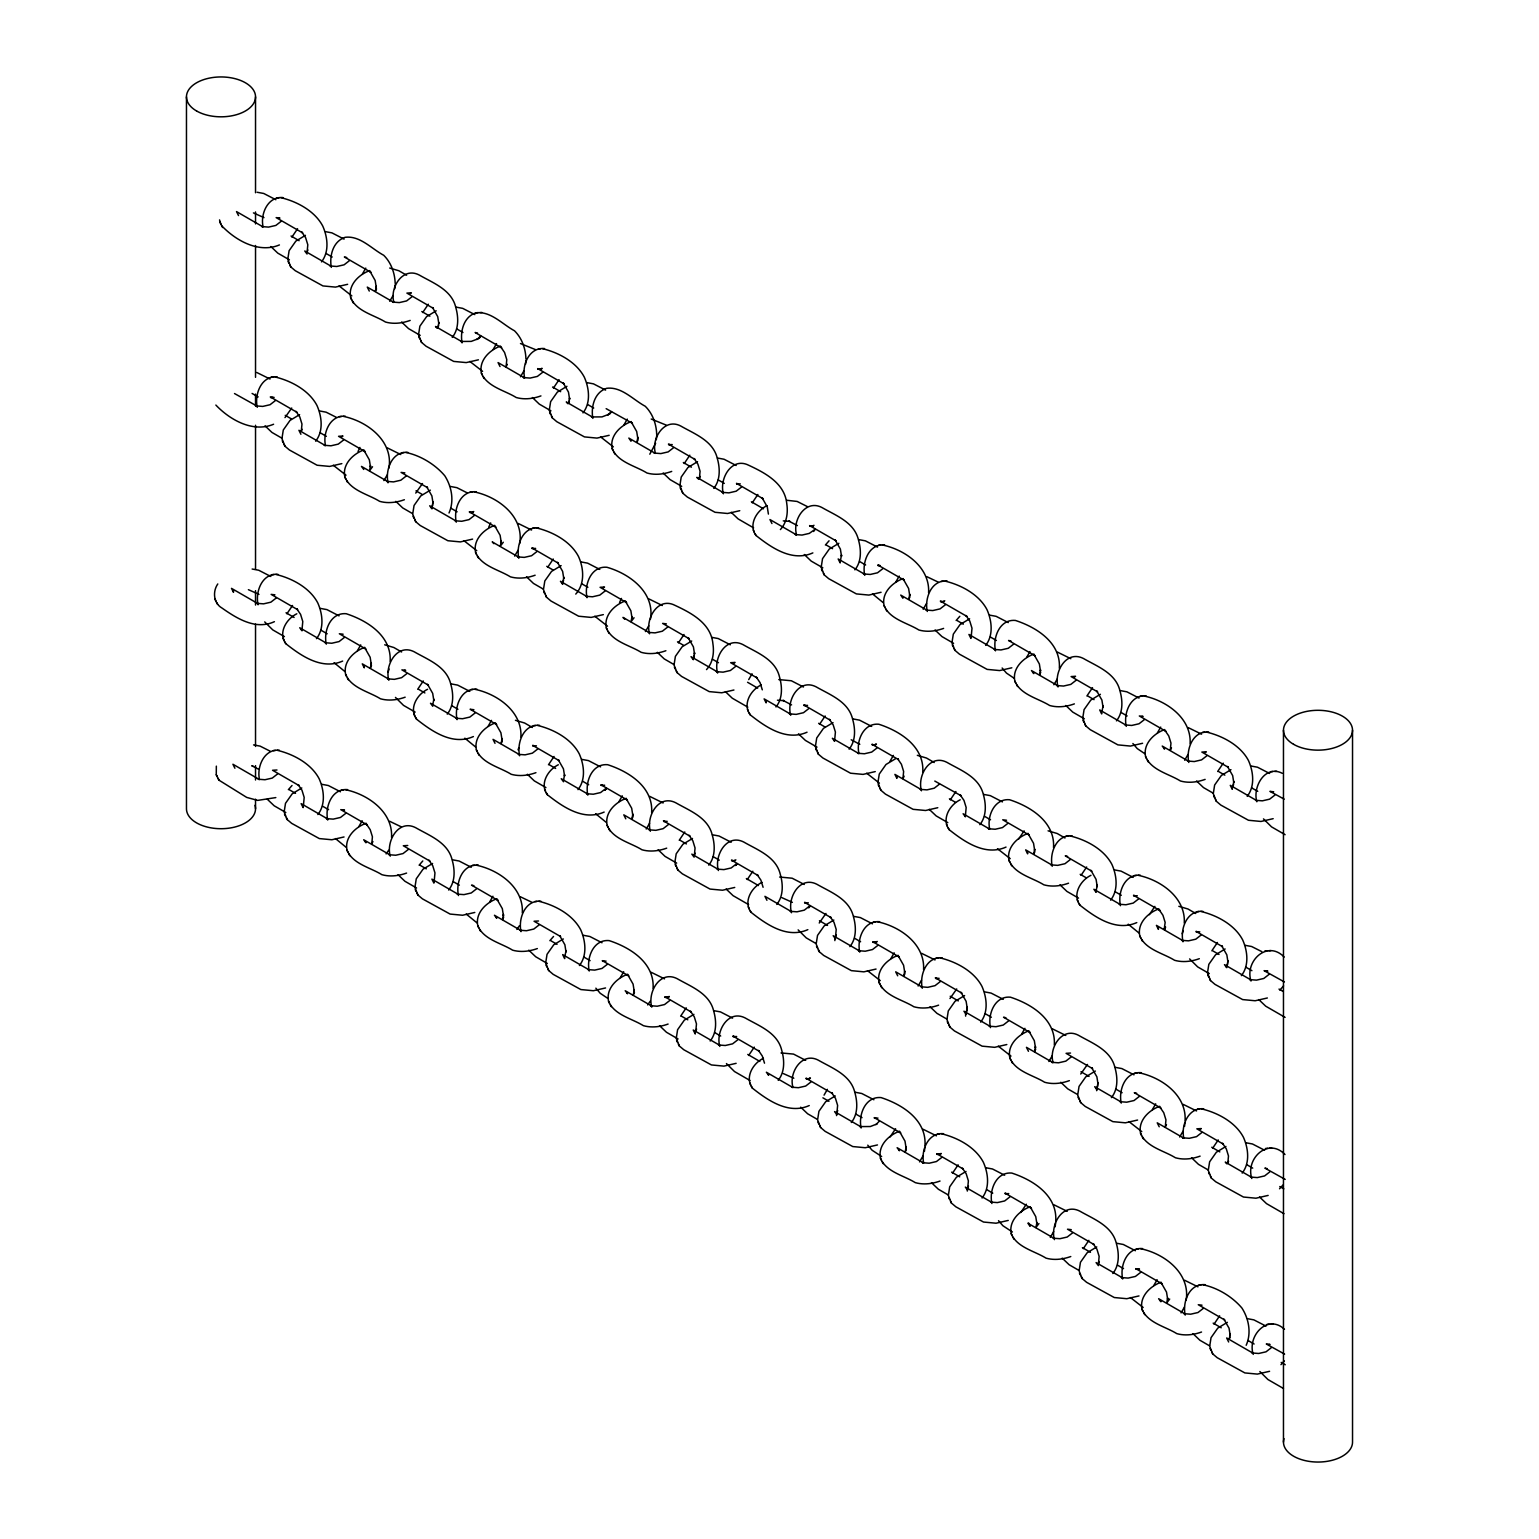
<?xml version="1.0" encoding="UTF-8"?>
<svg xmlns="http://www.w3.org/2000/svg" width="1539" height="1539" viewBox="0 0 1539 1539"><rect width="100%" height="100%" fill="white"/><g stroke="black" fill="none" stroke-linecap="round" stroke-linejoin="round"><path stroke-width="1.5" d="M390.137 661.578C391.81 636.03 367.494 620.64 346.179 613.715C330.346 612.31 323.363 631.105 326.287 644.168M391.541 837.466C393.08 811.861 367.879 794.374 345.602 789.719M520.894 737.066C522.433 711.48 497.232 693.974 474.955 689.318M522.317 912.954C523.837 887.368 498.636 869.862 476.378 865.207M651.651 812.573C653.325 787.025 629.009 771.635 607.693 764.71C591.861 763.306 584.897 782.101 587.821 795.144M653.075 988.461C654.748 962.914 630.432 947.524 609.098 940.598C593.265 939.194 586.301 957.989 589.225 971.032M922.765 772.097C924.439 746.569 900.123 731.16 878.807 724.234C863.898 722.791 856.319 740.105 858.762 752.706M923.573 969.551C925.093 943.946 899.892 926.459 877.634 921.803M928.594 592.784C930.114 567.198 904.913 549.692 882.655 545.037M924.977 1145.439C926.651 1119.892 902.335 1104.502 881.02 1097.576C865.187 1096.172 858.204 1114.986 861.128 1128.029M1053.522 847.604C1055.196 822.057 1030.88 806.667 1009.565 799.741C994.675 798.299 987.095 815.593 989.519 828.194M1054.33 1045.039C1056.004 1019.511 1031.688 1004.101 1010.373 997.176C994.521 995.791 987.557 1014.586 990.481 1027.629M1059.351 668.292C1061.025 642.744 1036.69 627.354 1015.374 620.429C999.542 619.024 992.578 637.819 995.502 650.862M1055.735 1220.927C1057.408 1195.399 1033.092 1180.009 1011.777 1173.064C995.945 1171.679 988.981 1190.474 991.905 1203.517M1184.28 923.092C1185.819 897.487 1160.618 880 1138.341 875.345M1185.088 1120.546C1186.607 1094.941 1161.406 1077.454 1139.149 1072.798M1190.109 743.779C1191.628 718.174 1166.427 700.687 1144.17 696.032M233.524 590.976L233.505 592.323L231.504 588.36L258.033 603.673L256.821 603.346L263.573 603.846L270.845 602.191L276.135 598.075M303.164 806.244L303.145 807.609L301.144 803.647L327.672 818.96L326.46 818.613L333.193 819.133L340.485 817.459L345.775 813.362M364.281 666.464L364.262 667.83L362.281 663.848L388.809 679.161L387.578 678.834L394.33 679.353L401.602 677.679L406.892 673.582M433.921 881.732L433.902 883.097L431.901 879.135L458.43 894.448L457.218 894.121L463.97 894.621L471.242 892.966L476.532 888.849M564.678 957.239L564.659 958.605L562.678 954.622L589.206 969.936L587.975 969.608L594.727 970.109L601.999 968.454L607.289 964.357M695.262 1032.631L695.243 1033.996L693.243 1030.014L719.771 1045.327L718.559 1045L725.292 1045.5L732.583 1043.846L737.874 1039.729M766.153 701.495L766.133 702.861L764.133 698.879L790.661 714.192L789.449 713.865L796.182 714.385L803.473 712.711L808.764 708.613M840.198 561.562L840.179 562.928L838.178 558.965L864.706 574.278L863.494 573.951L870.228 574.451L877.519 572.797L882.809 568.68M836.562 1115.583L836.6 1114.217M896.91 776.983L896.891 778.349L894.909 774.386L921.419 789.699L920.207 789.353L926.959 789.873L934.231 788.199L939.521 784.101M970.955 637.069L970.936 638.435L968.935 634.453L995.464 649.766L994.252 649.439L1001.004 649.939L1008.276 648.285L1013.566 644.187M967.319 1191.071L967.358 1189.705M1027.667 852.471L1027.648 853.837L1025.667 849.874L1052.195 865.187L1050.964 864.86L1057.716 865.36L1064.988 863.706L1070.278 859.589M1101.712 712.557L1101.693 713.923L1099.712 709.941L1126.24 725.273L1125.009 724.927L1131.761 725.446L1139.033 723.772L1144.323 719.675M1096.672 1090.689L1096.711 1089.323M1158.444 927.979L1158.405 929.344L1156.424 925.362L1182.952 940.675L1181.721 940.348L1188.474 940.848L1195.765 939.194L1201.036 935.096M1232.297 787.949L1232.277 789.315L1230.277 785.332L1256.805 800.646L1255.593 800.318L1262.346 800.838L1269.617 799.164L1274.908 795.067M376.324 286.331L375.343 291.39L376.536 288.87M394.811 288.716L395.157 284.811M388.982 468.029C393.368 440.808 367.09 421.205 343.389 416.376M525.568 364.204L525.915 360.318M519.74 543.517C524.126 516.296 497.847 496.693 474.147 491.884M656.326 439.692L656.672 435.806M650.497 619.005C654.825 592.361 629.74 573.739 606.885 567.256C591.053 565.852 584.089 584.647 587.013 597.709M924.458 1151.287L924.804 1147.382M967.281 1007.16L966.3 1012.239L967.069 1010.161M1055.215 1226.775L1055.562 1222.889M1184.568 1126.375L1184.915 1122.489M1186.146 1300.32C1190.532 1273.099 1164.254 1253.496 1140.553 1248.687M216.345 766.133L216.268 774.752L218.98 780.177L246.721 797.414L257.667 800.395L275.827 797.587M834.869 940.618L834.831 937.501L835.465 938.771L833.176 935.712L859.685 951.044L858.473 950.698L865.226 951.217L872.498 949.544L877.788 945.446M965.626 1016.125L965.588 1012.989L966.223 1014.259L963.933 1011.219L990.462 1026.532L989.231 1026.205L995.983 1026.705L1003.255 1025.051L1008.545 1020.934M302.106 628.758L302.779 621.525L300.586 614.388L296.758 608.79L297.662 609.694L271.133 594.381L274.923 594.843L273.519 594.92M303.51 804.647L304.183 797.414L301.99 790.277L298.181 784.678L299.066 785.583L272.557 770.269L276.982 770M388.078 672.254L389.098 669.042M432.863 704.266L433.844 699.187L433.825 700.572L432.69 693.377L427.534 684.297L428.419 685.182L401.891 669.869L405.68 670.331L404.276 670.427M434.287 880.154L434.96 872.902L432.748 865.764L428.939 860.186L429.843 861.071L403.314 845.757L407.739 845.488M655.633 443.27L649.804 454.178M563.62 779.754L564.601 774.694L564.582 776.06L563.447 768.865L558.291 759.785L559.176 760.67L532.648 745.357L534.456 745.953M565.044 955.642L566.025 950.583L566.006 951.948L564.871 944.754L559.696 935.674L560.6 936.558L534.071 921.245L538.496 920.995M840.544 559.984L841.525 554.906L841.525 556.291L840.371 549.096L835.215 540.016L836.119 540.901L809.591 525.588L811.38 526.165M834.734 739.297L835.408 732.045L833.195 724.907L829.386 719.309L830.291 720.214L803.762 704.9L805.57 705.478M971.321 635.472L971.994 628.239L969.782 621.083L965.973 615.504L966.877 616.389L940.348 601.076L942.157 601.672M965.492 814.785L966.165 807.533L963.972 800.395L960.144 794.817L961.048 795.701L934.789 781.062M1102.078 710.96L1103.059 705.901L1103.04 707.286L1101.905 700.072L1096.73 690.992L1097.634 691.896L1071.106 676.564L1075.549 676.314L1074.376 677.006M1096.249 890.273L1097.23 885.214L1097.211 886.599L1096.076 879.385L1090.92 870.304L1091.805 871.209L1065.277 855.876L1067.662 856.434M1182.221 933.769L1183.241 930.537M307.896 249.934L307.127 252.011L307.8 244.759L305.588 237.622L301.779 232.043L302.683 232.928L276.154 217.615L279.944 218.076L278.521 218.172M302.086 429.246L301.298 431.324L301.971 424.071L299.778 416.934L295.969 411.336L296.854 412.24L270.325 396.927L274.115 397.389M393.099 295.507L389.713 301.278M438.673 325.441L437.884 327.499L438.865 322.44L438.846 323.806L437.711 316.611L432.536 307.531L433.44 308.416L406.912 293.103L411.355 292.833L410.182 293.545M387.27 474.82L383.884 480.591M432.844 504.754L432.055 506.812L433.036 501.733L433.017 503.118L431.882 495.924L426.726 486.843L427.611 487.728L401.083 472.415L404.872 472.877M449.022 512.987C454.39 500.944 451.716 486.593 444.771 475.763C435.114 464.336 420.282 455.429 405.93 452.485M523.856 370.995L520.471 376.766M569.43 400.929L568.641 402.987L569.622 397.928L569.603 399.313L568.468 392.099L563.312 383.019L564.197 383.923L537.669 368.591L539.477 369.187M518.027 550.308L514.642 556.079M563.601 580.241L562.832 582.3L563.793 577.24L563.793 578.626L562.639 571.411L557.484 562.331L558.388 563.236L531.859 547.903L533.667 548.5M518.047 749.82L518.835 747.762M700.187 476.417L699.399 478.494L700.072 471.242L697.879 464.105L694.07 458.507L694.955 459.411L668.426 444.098L670.235 444.675M648.785 625.796L645.418 631.567M694.358 655.729L693.589 657.788L694.57 652.728L694.551 654.113L693.416 646.899L688.241 637.819L689.145 638.723L662.616 623.41L666.387 623.872M649.593 823.25L646.207 829.021M695.166 853.183L694.378 855.242L695.051 848.008L692.858 840.871L689.049 835.273L689.953 836.177L663.424 820.845L665.214 821.441M696.571 1029.072L695.801 1031.13L696.474 1023.897L694.262 1016.76L690.453 1011.161L691.357 1012.066L664.829 996.753L666.637 997.33M926.516 603.48L923.15 609.252M836.312 934.673L835.542 936.732L836.216 929.498L834.003 922.361L830.194 916.763L831.098 917.667L804.57 902.354L806.378 902.931M837.735 1110.562L836.947 1112.62L837.62 1105.387L835.427 1098.25L831.618 1092.652L832.503 1093.556L805.974 1078.243L807.783 1078.82M921.495 980.228L918.129 985.999M1057.274 678.968L1053.907 684.74M922.919 1156.116L919.533 1161.887M968.493 1186.05L967.704 1188.127L968.377 1180.875L966.184 1173.738L962.375 1168.159L963.26 1169.044L936.732 1153.731L938.54 1154.308M1052.253 1055.735L1048.886 1061.506M1188.031 754.456L1184.664 760.228M1097.846 1085.668L1097.057 1087.727L1098.038 1082.667L1098.019 1084.033L1096.884 1076.838L1091.709 1067.758L1092.613 1068.643L1066.085 1053.33L1070.528 1053.061M1053.676 1231.623L1050.291 1237.394M1233.624 784.39L1232.835 786.467L1233.816 781.389L1233.797 782.774L1232.662 775.579L1227.487 766.48L1228.391 767.384L1201.863 752.071L1206.307 751.802L1205.133 752.513M1099.25 1261.557L1098.461 1263.615L1099.135 1256.382L1096.941 1249.226L1093.132 1243.647L1094.017 1244.532L1067.508 1229.219L1071.279 1229.68M1227.795 963.703L1227.006 965.761L1227.987 960.702L1227.968 962.087L1226.833 954.873L1221.677 945.792L1222.562 946.697L1196.034 931.384L1197.842 931.961M1183.029 1131.223L1179.644 1136.994M1228.603 1161.156L1227.814 1163.215L1228.488 1155.981L1226.294 1148.844L1222.485 1143.246L1223.37 1144.15L1196.842 1128.818L1201.286 1128.568L1200.112 1129.26M1184.434 1307.111L1181.067 1312.882M1230.007 1337.045L1229.238 1339.103L1230.2 1334.044L1230.2 1335.429L1229.045 1328.215L1223.89 1319.135L1224.794 1320.039L1198.265 1304.726L1202.036 1305.187M1246.186 1345.278C1251.553 1333.236 1248.879 1318.885 1241.935 1308.054C1232.277 1296.646 1217.464 1287.739 1203.094 1284.796M479.187 338.388L480.784 336.098L476.878 339.484L478.071 338.792L471.261 341.389L460.815 341.466L462.046 341.793L435.518 326.48L437.172 328.269M609.944 413.895L611.541 411.606L607.655 414.972L608.828 414.28L602.018 416.896L591.572 416.954L592.804 417.3L566.275 401.968L567.949 403.757M813.631 531.494L815.228 529.204L809.302 533.398L802.011 535.072L795.259 534.552L796.49 534.879L769.962 519.566L771.943 523.549M281.156 221.327L275.866 225.425L268.575 227.099L261.842 226.579L263.054 226.906L236.525 211.593L238.526 215.575M297.546 228.734L291.948 237.044M275.327 400.64L270.037 404.738L262.765 406.411L256.013 405.892L257.244 406.219L234.505 393.542M349.372 260.707L344.082 264.823L336.81 266.478L330.058 265.978L331.289 266.305L304.76 250.992L307.05 254.031M291.717 408.027L284.984 417.608M217.788 583.954C212.459 591.553 213.498 603.269 222.039 608.078C237.006 618.563 255.705 630.297 274.404 621.679M365.763 268.113L362.454 273.923M343.563 440.019L338.272 444.117L330.981 445.791L324.229 445.29L325.46 445.617L298.932 430.304L300.913 434.267M411.913 296.815L406.623 300.913L399.351 302.587L392.599 302.086L393.811 302.413L367.282 287.1L369.283 291.063M358.029 451.523L359.934 447.426M428.304 304.222L422.706 312.532M292.525 605.481L286.927 613.792M406.084 476.128L400.813 480.226L393.522 481.899L386.77 481.38L388.001 481.726L361.473 466.413L363.762 469.453M277.539 773.982L272.268 778.08L264.977 779.734L258.225 779.234L259.456 779.561L232.928 764.248L234.909 768.23M344.351 637.473L339.08 641.571L331.789 643.244L325.037 642.725L326.268 643.071L299.739 627.739L302.029 630.798L301.394 629.528M422.475 483.535L415.742 493.096M496.52 343.601L493.211 349.411M360.742 644.879L357.433 650.689M474.32 515.507L469.029 519.624L461.738 521.279L455.005 520.778L456.217 521.105L429.689 505.792L431.997 508.832L431.362 507.581M542.671 372.303L537.38 376.42L530.109 378.075L523.356 377.574L524.587 377.901L498.059 362.588L500.04 366.551M488.786 527.031L490.71 522.914M559.061 379.71L553.463 388.02M423.283 680.969L417.685 689.299M362.165 820.768L358.856 826.578M536.861 551.616L531.571 555.733L524.28 557.387L517.527 556.887L518.758 557.214L492.23 541.901L493.904 543.671M408.316 849.47L403.026 853.568L395.735 855.242L388.982 854.722L390.213 855.049L363.685 839.736L365.974 842.776L365.359 841.525M475.128 712.961L469.837 717.078L462.546 718.732L455.794 718.232L457.025 718.559L430.497 703.246L432.786 706.286M553.232 559.023L547.653 567.333M627.277 419.108L623.968 424.918M491.499 720.367L488.19 726.177M605.077 591.014L599.787 595.112L592.496 596.786L585.763 596.266L586.975 596.593L560.446 581.28L562.755 584.32L562.12 583.069M673.428 447.811L668.157 451.908L660.866 453.582L654.113 453.062L655.345 453.389L628.816 438.076L631.105 441.116L630.471 439.865M537.65 749.07L532.379 753.167L525.088 754.841L518.335 754.341L519.566 754.668L493.038 739.355L495.019 743.318M619.544 602.519L621.467 598.421M689.818 455.198L684.239 463.528M554.04 756.476L548.461 764.787M492.922 896.256L489.614 902.066M667.618 627.123L662.328 631.221L655.037 632.875L648.304 632.375L649.516 632.702L622.987 617.389L624.661 619.178M741.471 487.094L736.181 491.191L728.909 492.865L722.157 492.345L723.388 492.672L696.859 477.359L698.514 479.148M539.073 924.958L533.783 929.056L526.492 930.729L519.759 930.229L520.971 930.556L494.442 915.243L496.751 918.283L496.116 917.013M605.885 788.468L600.595 792.566L593.304 794.22L586.571 793.72L587.783 794.047L561.254 778.734L563.543 781.774M684.009 634.51L678.41 642.84M757.861 494.481L752.282 502.811M622.275 795.855L618.947 801.665M735.661 666.406L730.371 670.504L723.08 672.158L716.347 671.658L717.559 671.985L691.03 656.672L693.319 659.712L692.704 658.461M668.426 824.558L663.136 828.675L655.845 830.329L649.092 829.829L650.324 830.156L623.795 814.843L625.777 818.806M752.052 673.793L748.724 679.603M684.797 831.964L679.218 840.275M623.68 971.744L620.371 977.554M669.831 1000.446L664.54 1004.563L657.268 1006.217L650.516 1005.717L651.728 1006.044L625.2 990.731L627.508 993.771L626.873 992.52M736.45 863.841L731.179 867.958L723.888 869.612L717.136 869.112L718.367 869.439L691.838 854.126L694.127 857.165M686.221 1007.853L680.623 1016.163M752.84 871.247L747.261 879.558M825.154 716.001L819.556 724.33M899.199 576.086L895.89 581.896M876.98 747.992L871.69 752.09L864.418 753.764L857.665 753.264L858.897 753.591L832.368 738.278L834.657 741.317L834.023 740.047M945.35 604.789L940.06 608.886L932.769 610.56L926.036 610.06L927.248 610.387L900.719 595.074L903.008 598.113L902.393 596.843M809.572 906.048L804.281 910.165L796.99 911.819L790.257 911.319L791.469 911.646L764.941 896.333L766.941 900.296M754.264 1047.136L748.666 1055.446M893.37 755.399L890.061 761.209M825.962 913.454L819.229 923.015M810.976 1081.955L805.686 1086.053L798.414 1087.707L791.662 1087.207L792.893 1087.534L766.364 1072.221L768.654 1075.261L768.019 1074.01M955.911 791.508L950.313 799.818M1029.957 651.574L1026.648 657.384M827.366 1089.343L824.058 1095.152M894.178 952.853L890.869 958.662M1007.737 823.48L1002.466 827.597L995.175 829.252L988.423 828.752L989.654 829.079L963.125 813.765L965.415 816.805L964.78 815.555M1076.107 680.276L1070.817 684.393L1063.526 686.048L1056.793 685.548L1058.005 685.875L1031.476 670.562L1033.785 673.601L1033.15 672.351M940.329 981.555L935.039 985.653L927.748 987.326L921.015 986.807L922.227 987.134L895.698 971.821L897.699 975.803M879.192 1121.335L875.941 1124.624M1024.128 830.887L1018.549 839.197M1092.498 687.683L1086.9 695.994M956.719 988.942L949.986 998.522M895.583 1128.741L890.004 1137.052M941.733 1157.443L936.443 1161.541L929.171 1163.215L922.419 1162.695L923.65 1163.022L897.122 1147.709L899.411 1150.749L898.776 1149.498M1086.669 866.996L1081.071 875.306M1160.714 727.081L1157.405 732.891M958.124 1164.85L952.526 1173.16M1024.936 1028.341L1021.627 1034.15M1138.514 898.988L1133.223 903.085L1125.932 904.759L1119.18 904.239L1120.411 904.566L1093.883 889.253L1096.172 892.293L1095.556 891.043M1206.865 755.784L1201.574 759.881L1194.302 761.555L1187.55 761.036L1188.762 761.363L1162.234 746.049L1164.542 749.089L1163.907 747.839M1071.086 1057.043L1065.796 1061.14L1058.524 1062.814L1051.772 1062.314L1052.984 1062.641L1026.455 1047.328L1028.456 1051.291M1009.969 1196.823L1004.678 1200.939L997.387 1202.594L990.654 1202.094L991.866 1202.421L965.338 1187.108L967.627 1190.147M1154.885 906.394L1149.306 914.705M1223.255 763.171L1217.657 771.501M1087.477 1064.449L1080.744 1074.01M1026.34 1204.229L1020.761 1212.54M1072.491 1232.931L1067.22 1237.029L1059.929 1238.703L1053.176 1238.202L1054.407 1238.529L1027.879 1223.216L1030.168 1226.256L1028.591 1223.101L1029.283 1224.486M1139.302 1096.441L1134.031 1100.539L1126.74 1102.193L1119.988 1101.693L1121.219 1102.02L1094.691 1086.707L1096.98 1089.747L1096.345 1088.496M1217.426 942.484L1211.847 950.813M1088.881 1240.338L1083.302 1248.648M1155.693 1103.829L1152.384 1109.638M1269.079 974.379L1263.788 978.477L1256.517 980.131L1249.764 979.631L1250.995 979.958L1224.467 964.645L1226.756 967.685L1226.121 966.434M1201.844 1132.531L1196.553 1136.648L1189.281 1138.302L1182.529 1137.802L1183.76 1138.129L1157.232 1122.816L1159.213 1126.779M1140.726 1272.33L1135.436 1276.427L1128.145 1278.082L1121.412 1277.582L1122.624 1277.909L1096.095 1262.596L1098.404 1265.635M1218.234 1139.937L1212.636 1148.248M1157.116 1279.717L1153.788 1285.527M1203.267 1308.419L1197.977 1312.536L1190.686 1314.191L1183.933 1313.69L1185.165 1314.017L1158.636 1298.704L1160.925 1301.744L1160.31 1300.493M1269.887 1171.814L1264.596 1175.931L1257.325 1177.585L1250.572 1177.085L1251.803 1177.412L1225.275 1162.099L1226.929 1163.888M1219.638 1315.826L1214.059 1324.136M1271.31 1347.702L1266.02 1351.819L1258.729 1353.474L1251.976 1352.973L1253.208 1353.3L1226.679 1337.987L1228.661 1341.97M321.497 261.88C329.442 251.78 327.692 237.198 322.786 226.137C314.802 210.92 296.873 201.474 280.983 197.685M315.668 441.193C323.632 431.093 321.863 416.511 316.957 405.45C308.973 390.233 291.063 380.787 275.173 376.997M452.254 337.387C458.988 329.096 458.564 317.246 455.794 307.473C451.697 289.755 433.267 283.099 419.262 275.039C403.122 266.478 389.944 287.043 393.695 301.529M316.476 638.647C324.421 628.547 322.671 613.946 317.765 602.903C309.781 587.667 291.852 578.241 275.981 574.451M583.012 412.875C590.957 402.776 589.206 388.174 584.301 377.132C576.317 361.896 558.407 352.469 542.517 348.68M317.88 814.535C325.845 804.435 324.075 789.834 319.169 778.792C311.186 763.556 293.276 754.129 277.386 750.339M447.233 714.134C453.967 705.862 453.563 693.993 450.792 684.239C446.676 666.522 428.265 659.865 414.241 651.805C397.043 642.975 384.442 665.425 388.828 680.276M386.116 853.914L388.694 850.221M713.769 488.363C720.502 480.091 720.098 468.222 717.328 458.468C713.211 440.731 694.801 434.094 680.777 426.034C664.636 417.473 651.459 438.019 655.21 452.504M448.638 890.023C455.39 881.751 454.967 869.881 452.197 860.128C448.08 842.41 429.67 835.754 415.665 827.693C398.466 818.863 385.847 841.314 390.252 856.165M577.991 789.642C585.955 779.542 584.185 764.941 579.28 753.898C571.296 738.662 553.386 729.217 537.496 725.427M516.873 929.421L519.47 925.708M854.914 569.853C861.667 561.581 861.244 549.712 858.473 539.958C854.357 522.24 835.946 515.584 821.941 507.524C805.782 498.963 792.604 519.509 796.356 533.995M579.414 965.53C587.359 955.43 585.589 940.829 580.703 929.787C572.7 914.551 554.79 905.105 538.9 901.315M775.983 706.959C782.735 698.687 782.312 686.817 779.542 677.064C775.425 659.327 757.015 652.69 743.01 644.629C725.812 635.799 713.192 658.25 717.597 673.082M708.748 865.13C715.5 856.838 715.077 844.988 712.307 835.235C708.19 817.498 689.78 810.841 675.775 802.781C658.577 793.97 645.957 816.401 650.362 831.252M647.63 1004.909L650.228 1001.196M849.105 749.166C855.838 740.894 855.415 729.024 852.644 719.271C848.547 701.534 830.117 694.897 816.112 686.836C798.914 678.006 786.294 700.457 790.7 715.289M776.791 904.413C783.524 896.121 783.12 884.271 780.35 874.518C776.233 856.781 757.823 850.124 743.818 842.064C726.62 833.253 714 855.684 718.386 870.535M985.672 645.36C993.636 635.261 991.866 620.659 986.98 609.617C978.977 594.381 961.067 584.935 945.177 581.146M710.172 1041.018C716.905 1032.727 716.481 1020.876 713.711 1011.123C709.614 993.386 691.184 986.73 677.179 978.689C659.981 969.859 647.361 992.309 651.767 1007.141M849.894 946.62C856.646 938.328 856.223 926.478 853.452 916.725C849.336 898.988 830.925 892.331 816.92 884.29C799.722 875.46 787.102 897.91 791.508 912.742M778.215 1080.301C784.948 1072.01 784.524 1060.159 781.754 1050.406C777.657 1032.669 759.227 1026.013 745.222 1017.972C728.024 1009.142 715.404 1031.592 719.81 1046.424M979.862 824.673C986.595 816.382 986.172 804.531 983.421 794.759C979.304 777.041 960.875 770.385 946.87 762.324C929.671 753.494 917.071 775.945 921.457 790.796M1116.448 720.848C1123.181 712.557 1122.758 700.707 1119.988 690.953C1115.89 673.216 1097.461 666.56 1083.456 658.5C1066.258 649.689 1053.638 672.12 1058.043 686.971M851.317 1122.508C858.05 1114.236 857.627 1102.366 854.876 1092.613C850.759 1074.876 832.33 1068.22 818.325 1060.179C802.185 1051.599 789.007 1072.164 792.758 1086.649M980.67 1022.108C988.615 1012.008 986.845 997.426 981.959 986.364C973.975 971.147 956.046 961.702 940.156 957.912M1110.619 900.161C1118.584 890.061 1116.814 875.46 1111.908 864.418C1103.925 849.182 1086.015 839.755 1070.124 835.946M1247.206 796.336C1255.151 786.237 1253.4 771.655 1248.495 760.593C1240.511 745.376 1222.582 735.931 1206.711 732.141M982.074 1197.996C990.039 1187.896 988.269 1173.314 983.363 1162.253C975.38 1147.036 957.47 1137.59 941.579 1133.801M1111.427 1097.615C1118.16 1089.323 1117.737 1077.473 1114.967 1067.7C1110.869 1049.983 1092.44 1043.327 1078.435 1035.266C1062.295 1026.705 1049.117 1047.251 1052.868 1061.756M1241.377 975.649C1249.341 965.549 1247.571 950.967 1242.666 939.906C1234.682 924.67 1216.772 915.243 1200.882 911.454M1112.832 1273.503C1119.565 1265.212 1119.161 1253.362 1116.391 1243.589C1112.274 1225.871 1093.863 1219.215 1079.839 1211.155C1062.66 1202.325 1050.04 1224.775 1054.427 1239.626M1242.185 1173.103C1250.13 1163.003 1248.379 1148.402 1243.474 1137.359C1235.49 1122.123 1217.58 1112.697 1201.69 1108.907M507.293 364.358L506.1 366.878L506.773 359.645L504.58 352.508L500.771 346.91L501.656 347.814L475.128 332.501L477.513 333.04M371.515 665.637L370.322 668.157L371.303 663.078L371.284 664.463L370.149 657.268L364.993 648.188L365.878 649.073L339.35 633.76L343.139 634.222M638.05 439.865L636.877 442.386L637.839 437.307L637.839 438.692L636.684 431.497L631.529 422.417L632.433 423.302L606.154 408.662M372.919 841.525L371.745 844.045L372.419 836.793L370.206 829.656L366.397 824.077L367.302 824.962L340.773 809.649L344.544 810.11L343.139 810.207M575.759 594.092C585.07 583.916 583.858 568.218 578.472 556.445C570.488 541.209 552.578 531.782 536.688 527.973M502.272 741.125L501.098 743.645L502.06 738.585L502.06 739.97L500.906 732.756L495.75 723.676L496.655 724.561L470.126 709.248L473.897 709.729L472.492 709.806M780.388 529.57C786.775 522.721 788.16 512.833 786.795 503.869C784.89 483.361 765.364 473.031 748.82 465.317C731.621 456.487 719.021 478.937 723.407 493.788M503.695 917.013L502.503 919.533L503.484 914.474L503.465 915.859L502.33 908.645L497.155 899.565L498.059 900.469L471.53 885.137L473.916 885.694M706.516 669.6C712.903 662.732 714.308 652.863 712.923 643.879C711.037 623.372 691.511 613.061 674.967 605.346C657.769 596.516 645.149 618.967 649.554 633.799M633.029 816.613L631.856 819.133L632.837 814.073L632.818 815.458L631.683 808.244L626.508 799.164L627.412 800.068L600.883 784.755L602.692 785.332M909.953 596.843L908.779 599.364L909.761 594.304L909.741 595.689L908.606 588.475L903.431 579.395L904.336 580.28L877.807 564.967L879.615 565.563M634.453 992.501L633.26 995.021L634.241 989.962L634.222 991.347L633.087 984.133L627.931 975.053L628.816 975.957L602.288 960.644L604.096 961.221M904.143 776.156L902.951 778.676L903.624 771.443L901.431 764.287L897.622 758.708L898.507 759.593L871.978 744.28L873.786 744.876M1040.73 672.331L1039.537 674.852L1040.518 669.792L1040.499 671.177L1039.364 663.963L1034.189 654.883L1035.093 655.787L1008.564 640.474L1010.95 641.013M904.951 973.61L903.759 976.13L904.74 971.051L904.72 972.436L903.585 965.242L898.41 956.161L899.315 957.046L872.786 941.733L874.594 942.31M1034.901 851.644L1033.708 854.164L1034.689 849.105L1034.67 850.49L1033.535 843.276L1028.379 834.196L1029.264 835.1L1002.735 819.787L1006.525 820.249M1171.487 747.839L1170.294 750.359L1170.967 743.106L1168.774 735.969L1164.965 730.39L1165.85 731.275L1139.322 715.962L1143.111 716.424L1141.707 716.52M906.356 1149.498L905.163 1152.018L906.144 1146.94L906.125 1148.325L904.99 1141.13L899.834 1132.05L900.719 1132.935L874.21 1117.622L875.999 1118.199M1035.709 1049.098L1034.516 1051.618L1035.497 1046.558L1035.478 1047.924L1034.343 1040.73L1029.187 1031.649L1030.072 1032.534L1003.543 1017.221L1005.929 1017.779M1165.658 927.132L1164.234 929.056L1165.158 922.419L1162.945 915.282L1159.136 909.703L1160.04 910.588L1133.512 895.275L1135.32 895.852M1166.466 1124.586L1165.273 1127.106L1165.946 1119.873L1163.753 1112.735L1159.944 1107.137L1160.829 1108.042L1134.301 1092.728L1136.686 1093.267M292.025 785.486L288.351 789.68M422.783 860.974L419.108 865.187M829.059 540.805L825.385 545.018M553.54 936.462L549.865 940.675M959.817 616.293L956.142 620.506M1283.564 985.883L1279.89 990.096M1279.544 1188.781L1282.968 1185.03M1280.948 1364.67L1284.372 1360.918M372.534 466.759L369.533 470.703L370.495 465.644L370.495 467.01L369.341 459.815L364.185 450.735L365.089 451.62L338.561 436.307L342.985 436.056L341.831 436.749M503.291 542.247L500.29 546.191L501.272 541.132L501.252 542.517L500.117 535.303L494.942 526.223L495.847 527.127L469.318 511.814L471.126 512.391M634.049 617.735L631.048 621.698L632.029 616.62L632.01 618.005L630.875 610.81L625.7 601.73L626.604 602.615L600.075 587.302L604.519 587.032L603.346 587.744M1038.94 1223.563L1035.939 1227.506L1036.92 1222.447L1036.901 1223.832L1035.747 1216.618L1030.591 1207.538L1031.496 1208.442L1004.967 1193.11L1006.775 1193.706M1169.698 1299.051L1166.697 1302.994L1167.678 1297.935L1167.659 1299.32L1166.524 1292.106L1161.349 1283.026L1162.253 1283.93L1135.724 1268.617M540.939 369.033L542.113 368.34L540.054 369.148M472.588 512.237L473.743 511.544L471.684 512.352M733.93 663.136L735.084 662.424L730.659 662.693L757.188 678.006L756.284 677.102L760.093 682.7L762.305 689.838M875.249 744.722L876.422 744.03L874.364 744.838M668.099 997.176L669.273 996.483L667.214 997.291M809.245 1078.685L810.418 1077.973L808.36 1078.781M940.002 1154.173L941.175 1153.461L939.117 1154.288M296.815 613.792C286.331 618.813 277.905 633.01 285.792 643.668C301.394 656.037 321.959 670.254 342.639 661.077M427.573 689.28C417.088 694.301 408.681 708.498 416.55 719.175C432.17 731.525 452.716 745.761 473.396 736.565M767.038 505.619C756.553 510.64 748.146 524.837 756.015 535.495C771.635 547.865 792.181 562.081 812.861 552.905M558.33 764.768C547.846 769.789 539.439 783.986 547.307 794.663C562.928 807.013 583.473 821.249 604.154 812.073M761.209 684.932C750.724 689.953 742.317 704.131 750.186 714.808C765.806 727.178 786.352 741.394 807.032 732.218M762.017 882.366C751.532 887.387 743.125 901.585 750.994 912.261C766.614 924.612 787.16 938.848 807.84 929.652M960.201 799.799C949.717 804.82 941.31 819.017 949.178 829.694C964.78 842.045 985.345 856.28 1006.025 847.085M763.44 1058.255C752.937 1063.276 744.53 1077.473 752.398 1088.15C768.019 1100.5 788.584 1114.736 809.245 1105.56M1090.959 875.306C1080.474 880.327 1072.067 894.525 1079.936 905.182C1095.556 917.552 1116.102 931.768 1136.782 922.592M305.434 235.332L295.854 241.104L289.12 250.684L287.774 259.302L290.794 266.92L295.276 270.71L322.94 285.927L335.464 287.1L347.641 284.311M369.764 270.575C358.818 274.538 347.949 285.023 350.623 297.585C356.355 311.378 373.823 314.802 385.481 322.036C393.618 324.325 402.314 323.248 410.182 320.42M436.191 310.82L426.611 316.611L419.878 326.172L418.531 334.79L421.571 342.408L426.053 346.217L453.697 361.415L466.221 362.588L478.417 359.818M299.605 414.645L290.025 420.416L283.291 429.997L281.945 438.615L284.984 446.233L289.467 450.023L317.111 465.24L329.635 466.413L341.831 463.624M500.521 346.063C489.594 350.026 478.706 360.511 481.38 373.092C487.132 386.866 504.6 390.29 516.238 397.524C524.376 399.832 533.09 398.755 540.939 395.908M363.954 449.888C353.008 453.851 342.139 464.336 344.813 476.898C350.546 490.691 368.013 494.115 379.652 501.348C387.79 503.638 396.504 502.56 404.372 499.733M566.948 386.308L557.368 392.099L550.635 401.66L549.288 410.278L552.328 417.896L556.81 421.705L584.454 436.903L596.978 438.096L609.175 435.306M430.362 490.133L420.782 495.924L414.049 505.485L412.702 514.103L415.742 521.721L420.224 525.511L447.868 540.728L460.392 541.901L472.588 539.112M631.298 421.571C620.352 425.514 609.482 435.999 612.156 448.58C617.889 462.354 635.357 465.778 646.996 473.012C655.133 475.32 663.848 474.243 671.716 471.415M494.712 525.376C483.765 529.339 472.896 539.823 475.57 552.405C481.303 566.179 498.771 569.603 510.409 576.836C518.547 579.145 527.261 578.048 535.13 575.22M697.533 461.7L687.952 467.49L681.219 477.052L679.872 485.67L682.893 493.288L687.394 497.097L715.039 512.295L727.562 513.487L739.759 510.698M364.743 647.342C353.816 651.286 342.928 661.77 345.602 674.351C351.354 688.145 368.821 691.55 380.46 698.783C388.598 701.091 397.312 700.014 405.161 697.186M561.139 565.621L551.539 571.411L544.806 580.972L543.459 589.591L546.499 597.209L550.981 601.018L578.645 616.216L591.149 617.408L603.346 614.619M625.469 600.883C614.523 604.827 603.654 615.311 606.328 627.893C612.06 641.667 629.528 645.091 641.167 652.324C649.304 654.633 658.019 653.556 665.887 650.728M301.817 787.968L292.237 793.758L285.504 803.32L284.157 811.938L287.197 819.556L291.679 823.365L319.323 838.582L331.847 839.755L344.043 836.966M838.87 543.305L829.271 549.077L822.538 558.657L821.191 567.275L824.231 574.893L828.713 578.683L856.357 593.9L868.881 595.074L881.077 592.284M495.52 722.83C484.573 726.793 473.704 737.277 476.378 749.839C482.111 763.633 499.579 767.057 511.217 774.29C519.355 776.579 528.069 775.502 535.938 772.674M691.704 641.013L682.123 646.803L675.39 656.364L674.044 664.983L677.083 672.601L681.565 676.41L709.21 691.607L721.733 692.781L733.93 690.011M366.167 823.23C355.22 827.174 344.351 837.658 347.025 850.24C352.758 864.033 370.226 867.438 381.864 874.671C390.002 876.98 398.716 875.903 406.585 873.075M903.201 578.549C892.254 582.512 881.385 592.996 884.059 605.558C889.792 619.351 907.26 622.776 918.898 630.009C927.036 632.298 935.75 631.221 943.619 628.393M432.594 863.475L422.994 869.246L416.261 878.827L414.914 887.445L417.954 895.063L422.436 898.853L450.1 914.07L462.604 915.243L474.801 912.454M969.628 618.793L960.028 624.584L953.314 634.145L951.948 642.763L954.988 650.381L959.47 654.19L987.134 669.388L999.638 670.562L1011.835 667.791M626.277 798.318C615.331 802.281 604.461 812.765 607.136 825.346C612.868 839.121 630.336 842.545 641.975 849.778C650.112 852.087 658.827 850.99 666.695 848.162M833.041 722.618L823.461 728.389L816.728 737.97L815.381 746.588L818.402 754.206L822.884 757.996L850.548 773.213L863.071 774.386L875.249 771.597M496.924 898.718C485.978 902.681 475.109 913.166 477.783 925.728C483.515 939.521 500.983 942.945 512.622 950.179C520.759 952.468 529.474 951.391 537.342 948.563M1033.958 654.037C1023.012 657.999 1012.143 668.484 1014.817 681.065C1020.549 694.839 1038.017 698.264 1049.656 705.497C1057.812 707.805 1066.508 706.728 1074.376 703.881M692.512 838.466L682.931 844.257L676.198 853.818L674.852 862.436L677.891 870.054L682.373 873.844L710.018 889.061L722.541 890.235L734.738 887.445M895.583 758.708L885.983 764.498L879.269 774.059L877.903 782.678L880.943 790.296L885.425 794.105L913.089 809.322L925.593 810.495L937.79 807.706M563.351 938.963L553.771 944.754L547.038 954.315L545.691 962.933L548.711 970.551L553.194 974.36L580.857 989.558L593.361 990.731L605.558 987.961M1100.385 694.281L1090.805 700.072L1084.072 709.633L1082.725 718.251L1085.745 725.869L1090.228 729.678L1117.891 744.876L1130.415 746.069L1142.592 743.279M627.681 974.225C616.735 978.169 605.866 988.654 608.54 1001.235C614.273 1015.009 631.74 1018.433 643.398 1025.667C651.536 1027.975 660.231 1026.898 668.099 1024.051M1164.715 729.544C1153.769 733.487 1142.9 743.972 1145.574 756.553C1151.307 770.327 1168.774 773.751 1180.432 780.985C1188.57 783.293 1197.265 782.216 1205.133 779.388M833.849 920.053L824.25 925.843L817.536 935.404L816.17 944.023L819.21 951.641L823.692 955.45L851.356 970.647L863.86 971.84L876.057 969.051M1028.129 833.349C1017.202 837.312 1006.314 847.797 1008.988 860.378C1014.74 874.152 1032.207 877.576 1043.846 884.81C1051.983 887.118 1060.698 886.022 1068.547 883.194M693.916 1014.355L684.336 1020.145L677.602 1029.706L676.256 1038.325L679.295 1045.943L683.778 1049.733L711.422 1064.95L723.946 1066.123L736.142 1063.334M1230.969 769.673L1221.37 775.464L1214.637 785.025L1213.29 793.643L1216.329 801.261L1220.812 805.07L1248.475 820.268L1260.98 821.46L1273.176 818.671M898.18 955.315C887.234 959.259 876.364 969.743 879.038 982.324C884.771 996.118 902.239 999.523 913.877 1006.756C922.034 1009.065 930.729 1007.987 938.598 1005.159M964.607 995.56L955.026 1001.331L948.293 1010.911L946.947 1019.53L949.967 1027.148L954.449 1030.938L982.113 1046.154L994.636 1047.328L1006.814 1044.539M1158.905 908.856C1147.959 912.8 1137.09 923.285 1139.764 935.866C1145.497 949.64 1162.965 953.064 1174.603 960.298C1182.741 962.606 1191.455 961.529 1199.323 958.701M835.254 1095.941L825.673 1101.732L818.94 1111.293L817.594 1119.911L820.633 1127.529L825.116 1131.338L852.76 1146.555L865.284 1147.728L877.48 1144.939M1028.937 1030.803C1017.991 1034.766 1007.122 1045.25 1009.796 1057.812C1015.528 1071.606 1032.996 1075.03 1044.654 1082.263C1052.791 1084.553 1061.487 1083.475 1069.355 1080.647M1225.14 948.986L1215.56 954.776L1208.827 964.337L1207.48 972.956L1210.5 980.574L1215.002 984.383L1242.646 999.581L1255.17 1000.754L1267.366 997.984M877.134 1123.912L870.324 1126.529L859.878 1126.586L861.109 1126.933L834.58 1111.6L836.87 1114.659M899.584 1131.203C888.657 1135.147 877.769 1145.632 880.443 1158.213C886.195 1172.006 903.662 1175.411 915.301 1182.645C923.438 1184.953 932.153 1183.876 940.021 1181.048M1095.364 1071.048L1085.784 1076.838L1079.051 1086.399L1077.704 1095.018L1080.744 1102.636L1085.226 1106.445L1112.87 1121.642L1125.394 1122.816L1137.59 1120.046M966.011 1171.448L956.431 1177.22L949.698 1186.8L948.351 1195.418L951.391 1203.036L955.873 1206.826L983.517 1222.043L996.041 1223.216L1008.237 1220.427M1159.694 1106.291C1148.767 1110.254 1137.879 1120.738 1140.553 1133.32C1146.305 1147.094 1163.773 1150.518 1175.411 1157.751C1183.549 1160.06 1192.263 1158.963 1200.112 1156.135M1030.361 1206.691C1019.414 1210.654 1008.545 1221.139 1011.219 1233.701C1016.952 1247.494 1034.42 1250.918 1046.058 1258.152C1054.196 1260.441 1062.91 1259.364 1070.778 1256.536M1225.948 1146.44L1216.368 1152.23L1209.635 1161.791L1208.269 1170.409L1211.308 1178.028L1215.791 1181.817L1243.454 1197.034L1255.959 1198.208L1268.155 1195.418M1096.768 1246.936L1087.188 1252.727L1080.455 1262.288L1079.108 1270.906L1082.148 1278.524L1086.63 1282.333L1114.274 1297.531L1126.798 1298.704L1138.995 1295.934M1161.118 1282.199C1150.172 1286.142 1139.302 1296.627 1141.976 1309.208C1147.709 1322.982 1165.177 1326.406 1176.816 1333.64C1184.953 1335.948 1193.668 1334.871 1201.536 1332.024M1227.352 1322.328L1217.772 1328.119L1211.039 1337.68L1209.692 1346.298L1212.732 1353.916L1217.214 1357.706L1244.859 1372.923L1257.382 1374.096L1269.579 1371.307M282.964 197.569C268.075 196.126 260.495 213.421 262.919 226.021M277.155 376.882C261.303 375.478 254.339 394.273 257.263 407.316M525.934 358.933C525.626 348.603 521.933 338.118 514.488 330.77C502.407 324.306 490.71 310.897 475.897 312.821C463.662 316.784 460.026 331.443 462.066 342.889M345.371 416.261C330.481 414.818 322.901 432.132 325.325 444.733M544.498 348.545C529.589 347.121 522.01 364.416 524.453 377.017M407.912 452.37C392.079 450.965 385.096 469.78 388.02 482.823M476.128 491.768C460.296 490.364 453.332 509.159 456.256 522.202M277.943 574.336C262.111 572.931 255.147 591.726 258.071 604.769M538.669 527.858C522.837 526.473 515.873 545.268 518.797 558.311M811.957 526.146L814.016 525.318M279.367 750.224C264.477 748.781 256.898 766.076 259.322 778.676M476.936 689.203C461.104 687.818 454.12 706.613 457.064 719.656M884.617 544.921C868.785 543.536 861.821 562.331 864.745 575.374M347.583 789.603C331.751 788.199 324.787 807.013 327.711 820.056M539.477 725.311C523.645 723.907 516.662 742.721 519.586 755.764M947.158 581.03C931.326 579.626 924.362 598.44 927.286 611.483M942.714 601.634L944.773 600.806M478.34 865.091C462.508 863.706 455.544 882.501 458.468 895.544M540.882 901.2C525.049 899.815 518.085 918.61 521.009 931.653M1146.151 695.917C1130.299 694.512 1123.335 713.307 1126.259 726.37M733.834 860.686L735.892 859.878M1208.673 732.025C1192.84 730.621 1185.876 749.416 1188.801 762.459M1072.106 835.831C1056.254 834.446 1049.29 853.241 1052.214 866.284M879.596 921.688C863.764 920.284 856.8 939.079 859.724 952.141M1282.256 773.29C1265.058 764.46 1252.438 786.91 1256.844 801.761M875.172 942.291L877.23 941.464M1140.322 875.229C1124.49 873.825 1117.526 892.62 1120.45 905.682M942.137 957.797C926.305 956.392 919.341 975.187 922.265 988.25M1202.863 911.338C1187.031 909.934 1180.047 928.729 1182.972 941.772M1284.199 957.066C1267.27 939.483 1244.435 961.375 1251.015 981.055M943.561 1133.685C928.652 1132.242 921.072 1149.537 923.515 1162.137M1141.13 1072.683C1125.298 1071.279 1118.314 1090.074 1121.238 1103.117M1203.671 1108.773C1188.762 1107.349 1181.183 1124.643 1183.626 1137.244M1284.988 1154.519C1268.059 1136.917 1245.243 1158.829 1251.823 1178.508M1142.534 1248.571C1126.702 1247.167 1119.738 1265.962 1122.662 1279.005M1205.075 1284.661C1189.243 1283.276 1182.279 1302.071 1185.203 1315.114M1284.469 1329.292C1267.52 1313.421 1247.071 1336.102 1253.246 1354.397M279.425 244.932C258.725 253.685 235.602 240.411 221.693 225.752M273.596 424.245C252.896 432.998 229.773 419.724 215.864 405.065M276.924 197.935L279.021 197.8M346.756 257.552L344.37 256.994L370.899 272.307L370.014 271.422L375.17 280.502L376.305 287.716M475.897 312.821L478.013 312.686M479.976 312.571L481.957 312.455M538.438 348.911L540.555 348.795M271.095 377.247L273.211 377.113M537.938 369.283L541.459 369.071M270.595 397.601L272.711 397.466M339.311 416.627L341.427 416.511M401.852 452.735L403.968 452.601M668.696 444.771L672.216 444.559M470.068 492.114L472.184 491.999M736.739 484.054L740.259 483.842M469.568 512.487L473.089 512.275M532.609 528.223L534.726 528.108M809.841 526.261L813.362 526.049M532.109 548.596L535.63 548.384M271.903 574.682L274.019 574.566M878.577 545.287L880.674 545.172M878.076 565.659L880.173 565.525M941.099 581.396L943.215 581.28M940.598 601.749L944.119 601.537M470.876 689.568L472.992 689.453M804.031 705.574L807.552 705.362M533.417 725.677L535.534 725.542M1140.091 696.282L1142.207 696.147M273.307 750.59L275.423 750.455M532.917 746.03L536.438 745.819M872.247 744.972L875.768 744.761M1202.632 732.391L1204.748 732.256M341.523 789.969L343.639 789.834M601.133 785.429L604.654 785.217M1270.675 771.674L1272.772 771.539M1274.754 771.424L1276.716 771.308M663.675 821.537L667.195 821.326M1272.291 791.892L1273.696 791.816L1269.906 791.354L1284.18 799.145M472.3 865.457L474.416 865.341M1066.046 836.196L1068.162 836.081M731.718 860.82L735.238 860.609M534.822 901.565L536.938 901.45M1134.262 875.595L1136.378 875.46M804.82 903.027L808.341 902.816M1133.762 895.948L1137.283 895.736M873.556 922.053L875.672 921.919M1196.803 911.704L1198.919 911.569M873.055 942.407L876.576 942.195M602.557 961.317L606.077 961.106M1196.303 932.057L1199.824 931.845M936.078 958.162L938.194 958.028M1264.846 950.987L1266.963 950.852M1268.925 950.736L1270.906 950.621M935.597 978.515L939.117 978.304M665.098 997.426L668.619 997.214M1266.462 971.205L1267.867 971.128L1264.077 970.667L1284.411 981.959M733.141 1036.709L736.662 1036.497M806.244 1078.916L809.764 1078.704M1135.07 1073.049L1137.186 1072.914M874.46 1118.295L877.98 1118.084M1197.611 1109.138L1199.727 1109.023M937.501 1134.051L939.617 1133.916M937.001 1154.404L940.521 1154.192M1265.654 1148.421L1267.77 1148.306M1269.733 1148.19L1271.695 1148.056M1267.27 1168.659L1264.885 1168.101L1285.219 1179.413M1005.217 1193.802L1008.738 1193.591M1136.475 1248.937L1138.591 1248.802M1137.533 1269.194L1135.974 1269.29L1139.495 1269.079L1138.091 1269.156M1199.016 1285.027L1201.132 1284.911M1267.059 1324.31L1269.175 1324.194M1271.137 1324.079L1273.119 1323.963M1268.675 1344.547L1270.079 1344.47L1266.308 1344.009L1284.623 1354.128M786.621 500.252L797.144 501.445L807.359 506.581M783.274 520.894L790.026 521.394L788.814 521.067L797.394 525.588M778.811 679.584L791.335 680.757L803.473 687.01M777.464 700.207L784.197 700.707L782.985 700.38L791.585 704.9M779.619 877.038L792.143 878.211L804.281 884.463M781.023 1052.926L793.547 1054.1L805.686 1060.352M257.167 192.26L263.727 193.472L275.866 199.724M253.416 212.901L263.977 217.615M325.383 231.639L331.943 232.87L344.082 239.122M389.713 268.055L398.87 270.749L406.623 275.231M456.16 307.146L462.7 308.358L474.839 314.61M520.471 343.543L535.437 349.603M586.917 382.634L593.458 383.846L605.596 390.098M651.228 419.031L666.195 425.091M717.482 458.026L724.042 459.238L736.181 465.49M319.573 410.951L326.114 412.183L336.329 417.319M858.82 539.612L865.38 540.843L877.519 547.095M450.331 486.459L456.891 487.671L467.087 492.807M989.577 615.119L996.137 616.331L1008.276 622.583M581.088 561.947L587.648 563.159L599.787 569.411M1120.334 690.607L1126.894 691.819L1139.033 698.071M711.672 637.338L718.213 638.55L730.352 644.803M252.146 569.026L258.706 570.238L270.845 576.49M248.395 589.668L258.956 594.381M320.381 608.405L326.922 609.617L339.061 615.869M1250.918 765.999L1257.478 767.211L1269.617 773.463M852.991 718.925L859.551 720.156L871.69 726.408M384.692 644.803L393.849 647.515L401.602 651.978M917.321 755.341L926.478 758.034L934.231 762.517M451.139 683.893L457.679 685.124L469.818 691.377M983.767 794.432L990.308 795.644L1002.447 801.896M515.45 720.31L524.607 723.003L532.359 727.485M1048.078 830.829L1057.235 833.522L1064.988 838.005M581.896 759.4L588.456 760.612L600.595 766.864M1114.525 869.92L1121.065 871.132L1133.204 877.384M253.569 744.914L260.11 746.126L270.306 751.263M1178.836 906.317L1187.993 909.01L1195.745 913.493M712.48 834.792L719.021 836.004L731.16 842.256M321.786 784.294L328.346 785.525L340.485 791.777M1245.089 945.312L1251.649 946.523L1261.845 951.66M781.831 897.641L792.373 902.354M853.799 916.378L860.359 917.59L872.498 923.842M452.543 859.801L459.103 861.013L471.242 867.265M984.556 991.866L991.116 993.097L1003.255 999.35M583.3 935.289L589.86 936.501L601.999 942.753M1115.333 1067.373L1121.873 1068.585L1134.012 1074.838M713.884 1010.681L720.444 1011.893L732.583 1018.145M1245.897 1142.765L1252.457 1143.977L1264.596 1150.229M783.236 1073.529L793.797 1078.243M855.222 1092.267L861.763 1093.498L873.902 1099.75M985.98 1167.774L992.52 1168.986L1004.659 1175.238M1116.737 1243.262L1123.297 1244.474L1135.436 1250.726M1247.321 1318.654L1253.862 1319.866L1266.001 1326.118M256.686 372.457L270.037 379.036M926.69 576.606L938.117 582.069M387.443 447.945L400.794 454.544M1057.447 652.113L1070.817 658.692M518.201 523.452L531.551 530.032M1188.204 727.601L1201.574 734.18M648.958 598.94L662.328 605.52M649.766 796.394L663.117 802.973M252.992 766.076L251.761 765.749L258.34 769.115M921.669 953.372L935.039 959.951M389.656 821.287L401.083 826.751M1052.426 1028.86L1065.796 1035.458M520.413 896.795L531.84 902.258M1183.183 1104.367L1196.553 1110.946M651.17 972.282L664.54 978.862M923.092 1129.26L936.443 1135.84M1053.849 1204.748L1067.2 1211.347M1184.607 1280.256L1197.958 1286.835M738.278 483.958L736.469 483.381L762.998 498.694L762.113 497.809L767.268 506.889L768.403 514.084M733.257 860.724L731.467 860.128L757.977 875.46L757.092 874.556L760.901 880.154L763.094 887.291M937.136 978.419L935.327 977.842L961.856 993.155L960.952 992.27L966.126 1001.35L967.262 1008.545M734.68 1036.613L732.872 1036.036L759.4 1051.349L758.496 1050.444L762.305 1056.043L764.517 1063.18M851.202 739.778L859.801 744.299M326.133 253.512L332.193 257.013M456.891 329L462.95 332.501M587.648 404.507L593.708 408.008M718.232 479.899L724.292 483.381M859.57 561.485L865.63 564.986M990.327 636.973L996.387 640.474M1121.085 712.48L1127.144 715.962M1251.669 787.872L1257.729 791.354M291.044 236.025L299.124 240.7M421.801 311.532L429.881 316.188M552.578 387.02L560.658 391.675M683.335 462.508L691.415 467.183M751.378 501.791L763.498 508.793M826.501 545.172L832.561 548.673M957.258 620.659L963.318 624.161M1088.015 696.147L1094.075 699.649M1218.773 771.655L1224.832 775.156M289.409 259.841L277.79 253.127L270.864 246.548M351.815 295.873L339.099 285.927M420.185 335.348L408.547 328.615L401.621 322.036M482.592 371.361L469.857 361.434M550.943 410.836L539.304 404.122L532.398 397.524M613.349 446.868L600.614 436.922M681.7 486.324L670.061 479.61L663.155 473.031M753.61 527.858L738.104 518.893L731.198 512.314M822.846 567.814L811.207 561.1L804.301 554.521M883.309 602.73L872.517 593.9M953.603 643.321L941.983 636.588L935.058 630.009M1014.066 678.218L1006.468 673.082L1002.139 668.003M1084.36 718.809L1072.741 712.095L1065.815 705.497M1144.843 753.725L1137.225 748.57L1132.896 743.51M1213.194 793.181L1203.498 787.583L1196.572 781.004M1285.103 834.696L1271.541 826.866L1263.481 818.883M252.088 393.445L258.148 396.927M320.304 432.825L326.364 436.326M451.081 508.312L457.121 511.814M581.838 583.82L587.898 587.302M712.403 659.192L718.463 662.693M984.498 816.286L990.558 819.787M1115.256 891.793L1121.315 895.275M1245.84 967.165L1251.9 970.667M285.234 415.338L291.294 418.839M415.992 490.845L422.052 494.327M546.749 566.333L552.809 569.834M677.506 641.821L683.566 645.322M747.569 682.277L757.669 688.106M818.652 723.311L824.712 726.812M949.409 798.818L955.469 802.3M1080.186 874.306L1086.245 877.807M1212.963 950.967L1219.023 954.469M1278.986 989.077L1283.026 991.405M281.656 438.038L271.961 432.44L265.054 425.861M346.006 475.185L333.27 465.24M412.414 513.526L402.718 507.928L395.812 501.348M476.763 550.673L464.028 540.747M543.171 589.033L533.475 583.435L526.569 576.836M607.52 626.181L594.785 616.235M673.928 664.521L664.252 658.923L657.326 652.344M747.8 707.151L732.275 698.206L725.369 691.627M817.017 747.127L805.397 740.413L798.472 733.834M879.423 783.159L866.707 773.213M947.793 822.615L936.154 815.901L929.229 809.322M1010.2 858.647L997.464 848.72M1078.55 898.122L1066.912 891.408L1060.005 884.81M1139.014 933.019L1128.222 924.208M1209.308 973.61L1197.669 966.896L1189.609 958.912M1285.103 1017.375L1265.712 1006.179L1258.806 999.6M321.112 630.278L327.172 633.779M451.87 705.766L457.929 709.267M582.646 781.254L588.687 784.755M713.211 856.646L719.271 860.147M854.549 938.251L860.609 941.753M985.306 1013.739L991.366 1017.241M1116.064 1089.227L1122.123 1092.728M1246.648 1164.619L1252.708 1168.12M286.023 612.791L294.103 617.447M418.82 689.453L424.879 692.954M549.577 764.941L555.637 768.442M680.334 840.429L686.394 843.93M746.357 878.557L758.477 885.56M819.46 920.764L827.54 925.42M950.217 996.252L958.297 1000.927M1080.974 1071.76L1089.054 1076.415M1211.751 1147.248L1219.831 1151.903M1279.794 1186.531L1283.815 1188.858M284.407 636.607L272.769 629.893L264.708 621.91M344.871 671.523L334.078 662.693M415.164 712.095L403.526 705.381L395.465 697.417M475.628 747.011L464.836 738.181M545.922 787.583L534.283 780.869L527.377 774.29M606.385 822.499L595.593 813.689M676.679 863.09L665.04 856.377L658.134 849.778M748.608 904.605L733.083 895.66L726.177 889.061M815.882 943.465L806.205 937.867L798.145 929.883M880.231 980.612L867.496 970.667M946.658 1018.953L936.962 1013.355L930.037 1006.775M1010.988 1056.1L998.272 1046.154M1077.415 1094.441L1067.72 1088.842L1060.794 1082.263M1141.765 1131.588L1129.03 1121.662M1208.173 1169.948L1198.477 1164.35L1191.571 1157.751M1283.968 1213.694L1266.52 1203.633L1259.595 1197.034M322.536 806.167L328.596 809.668M453.293 881.655L459.353 885.156M584.051 957.143L590.11 960.644M714.635 1032.534L720.694 1036.036M855.953 1114.14L862.013 1117.641M986.711 1189.628L992.77 1193.129M1117.487 1265.116L1123.528 1268.617M1248.052 1340.507L1254.112 1344.009M289.467 789.853L295.526 793.335M420.224 865.341L426.284 868.842M550.981 940.829L557.041 944.33M681.739 1016.336L687.798 1019.818M747.762 1054.446L759.881 1061.448M822.903 1097.826L828.944 1101.308M951.641 1172.141L959.72 1176.816M1082.398 1247.648L1090.478 1252.304M1213.155 1323.136L1221.235 1327.791M1281.198 1362.419L1285.238 1364.747M285.812 812.496L274.173 805.782L267.267 799.203M346.275 847.412L335.483 838.582M416.569 887.984L404.93 881.27L398.024 874.691M477.032 922.9L466.24 914.07M547.326 963.491L535.707 956.758L528.781 950.179M607.809 998.388L600.191 993.251L595.862 988.173M678.083 1038.979L666.464 1032.265L659.538 1025.667M750.012 1080.493L734.507 1071.548L726.446 1063.564M817.305 1119.353L807.609 1113.755L800.684 1107.176M881.655 1156.501L872.094 1150.229L867.765 1145.17M948.062 1194.841L938.367 1189.243L931.461 1182.664M1012.412 1231.989L1002.87 1225.717L998.522 1220.658M1078.82 1270.329L1069.124 1264.731L1062.218 1258.152M1143.169 1307.477L1130.434 1297.55M1209.577 1345.836L1199.881 1340.238L1192.975 1333.64M1283.449 1388.467L1267.924 1379.521L1259.864 1371.538M1213.617 795.836L1214.56 797.741M1215.444 799.491L1216.329 801.261M1145.574 756.553L1146.517 758.438M1147.401 760.208L1148.286 761.978M1083.033 720.444L1083.995 722.349M1084.86 724.1L1085.745 725.869M1207.807 975.149L1208.75 977.034M1209.616 978.804L1210.5 980.574M1014.817 681.065L1015.759 682.95M1016.644 684.72L1017.529 686.49M1139.764 935.866L1140.707 937.751M1141.592 939.521L1142.477 941.291M952.275 644.956L953.237 646.842M954.103 648.612L954.988 650.381M1077.223 899.757L1078.166 901.662M1079.051 903.412L1079.936 905.182M1208.596 1172.603L1209.558 1174.488M1210.424 1176.258L1211.308 1178.028M884.059 605.558L885.002 607.463M885.887 609.213L886.772 610.983M1008.988 860.378L1009.95 862.263M1010.815 864.033L1011.7 865.803M1140.553 1133.32L1141.515 1135.205M1142.38 1136.975L1143.265 1138.745M821.518 569.468L822.461 571.354M823.346 573.124L824.231 574.893M1210.02 1348.491L1210.962 1350.376M1211.847 1352.146L1212.732 1353.916M946.466 824.269L947.408 826.154M948.293 827.924L949.178 829.694M1078.031 1097.211L1078.974 1099.096M1079.839 1100.866L1080.744 1102.636M753.302 530.07L754.245 531.975M755.13 533.725L756.015 535.495M1141.976 1309.208L1142.919 1311.093M1143.804 1312.863L1144.689 1314.633M878.23 784.871L879.192 786.775M880.058 788.526L880.943 790.296M1009.796 1057.812L1010.738 1059.717M1011.623 1061.468L1012.508 1063.237M1079.435 1273.099L1080.378 1274.985M1081.263 1276.754L1082.148 1278.524M815.689 748.762L816.651 750.666M817.517 752.417L818.402 754.206M680.18 487.863L681.142 489.768M682.008 491.518L682.893 493.288M947.255 1021.723L948.216 1023.608M949.082 1025.378L949.967 1027.148M1011.219 1233.701L1012.162 1235.605M1013.047 1237.356L1013.932 1239.126M747.473 709.383L748.416 711.268M749.301 713.038L750.186 714.808M612.156 448.58L613.099 450.465M613.965 452.235L614.869 454.005M879.038 982.324L879.981 984.229M880.866 985.98L881.751 987.749M948.678 1197.611L949.621 1199.497M950.506 1201.266L951.391 1203.036M549.615 412.471L550.558 414.376M551.443 416.126L552.328 417.896M816.497 946.216L817.459 948.12M818.325 949.871L819.21 951.641M674.371 667.176L675.313 669.061M676.198 670.831L677.083 672.601M880.443 1158.213L881.405 1160.117M882.27 1161.868L883.155 1163.638M483.208 376.747L484.092 378.517M481.38 373.092L482.342 374.977M748.281 906.837L749.224 908.722M750.109 910.492L750.994 912.261M606.328 627.893L607.27 629.778M608.155 631.548L609.04 633.318M817.921 1122.104L818.863 1124.009M819.748 1125.759L820.633 1127.529M418.858 336.983L419.801 338.869M420.666 340.638L421.571 342.408M543.786 591.784L544.729 593.688M545.614 595.439L546.499 597.209M675.179 864.629L676.121 866.515M677.006 868.285L677.891 870.054M749.685 1082.725L750.647 1084.61M751.513 1086.38L752.398 1088.15M350.623 297.585L351.585 299.489M352.45 301.24L353.335 303.01M475.57 552.405L476.513 554.29M477.398 556.06L478.283 557.83M607.136 825.346L608.078 827.232M608.963 829.002L609.848 830.771M288.082 261.495L289.043 263.381M289.909 265.15L290.794 266.92M676.583 1040.518L677.526 1042.403M678.41 1044.173L679.295 1045.943M413.029 516.296L413.972 518.181M414.857 519.951L415.742 521.721M544.594 789.238L545.537 791.123M546.422 792.893L547.307 794.663M219.538 219.904L220.808 224.001M608.54 1001.235L609.482 1003.12M610.367 1004.89L611.252 1006.66M344.813 476.898L345.756 478.802M346.641 480.553L347.525 482.323M476.378 749.839L477.321 751.744M478.187 753.494L479.091 755.264M545.999 965.126L546.961 967.011M547.826 968.781L548.711 970.551M282.272 440.789L283.214 442.693M284.099 444.444L284.984 446.233M413.837 713.75L414.78 715.635M415.665 717.405L416.55 719.175M477.783 925.728L478.725 927.632M479.61 929.383L480.495 931.153M345.602 674.351L346.564 676.256M347.429 678.006L348.314 679.776M415.241 889.638L416.184 891.523M417.069 893.293L417.954 895.063M283.08 638.243L284.022 640.147M284.907 641.898L285.792 643.668M347.025 850.24L347.968 852.144M348.853 853.895L349.738 855.665M214.844 598.863L215.806 600.749M216.672 602.519L217.557 604.288M284.484 814.131L285.427 816.036M286.312 817.786L287.197 819.556M216.268 774.752L217.211 776.637M218.096 778.407L218.98 780.177M219.865 222.097L222.578 227.522M656.691 434.421C656.384 424.11 652.69 413.606 645.245 406.258C633.164 399.794 621.467 386.385 606.655 388.309C594.439 392.272 590.784 406.931 592.842 418.396M395.177 283.445C394.869 273.115 391.156 262.611 383.73 255.282C371.63 248.818 359.934 235.39 345.14 237.314C332.905 241.296 329.269 255.955 331.308 267.401M1352.531 730.236L1352.531 1442.12A34.531 19.93 0 0 1 1314.979 1461.973A34.531 19.93 0 0 1 1284.007 1438.657M1283.468 730.236L1283.468 1442.12M255.532 96.88L255.532 192.76M255.532 211.94L255.532 223.925M255.532 245.49L255.532 377.324M255.532 394.099L255.532 406.084M255.532 425.264L255.532 569.084M255.532 590.649L255.532 605.039M255.532 624.199L255.532 746.453M255.532 765.633L255.532 780.004M255.532 799.183L255.532 808.764M186.469 96.88L186.469 808.764A34.531 19.93 0 0 0 224.021 828.636A34.531 19.93 0 0 0 254.993 805.301M1165.215 927.363L1164.484 929.671L1165.254 927.594M606.52 788.353L605.135 790.065L606.52 788.353M737.104 863.745L735.7 865.457L737.104 863.745M810.207 905.952L808.821 907.664L810.207 905.952M196.588 110.981A34.531 19.93 0 0 0 254.358 102.036A34.531 19.93 0 0 0 212.074 77.623A34.531 19.93 0 0 0 196.588 110.981M1293.587 744.318A34.531 19.93 0 0 0 1351.338 735.392A34.531 19.93 0 0 0 1309.054 710.98A34.531 19.93 0 0 0 1293.587 744.318"/></g></svg>
